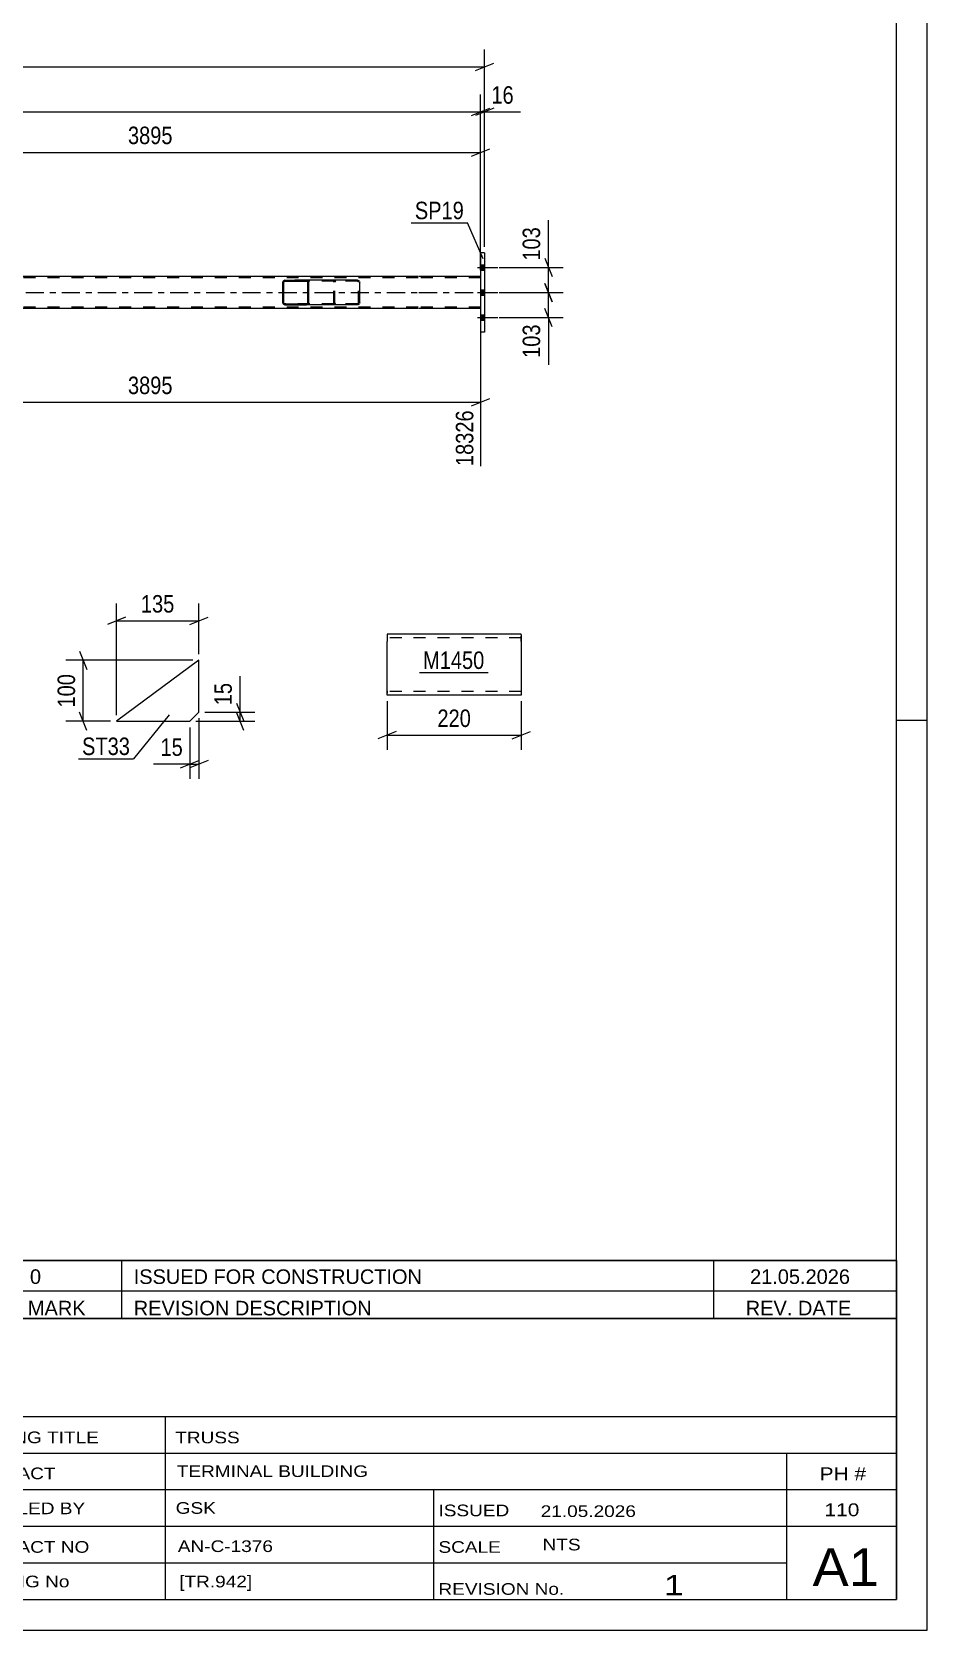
# Model space of a CAD drawing. Header units: millimetres. Extents: x 0 to 841, y 0 to 594.
# Drawn here: x 694.3 to 841, y 0 to 261.8 of the extents above; entities that cross this region are included whole.
import ezdxf

# ---------------------------------------------------------------- set-up
doc = ezdxf.new("R2010")
doc.units = ezdxf.units.MM
doc.linetypes.add('DXK_LINE_DOT2', pattern=[3.9198, 1.9599, -1.9599])
doc.linetypes.add('DXK_LINE_DOT3', pattern=[5.9187, 2.979, -0.9799, 0.9799, -0.9799])
doc.styles.add('Arial Narrow', font='ARIALN.TTF', dxfattribs={"height": 0.2})

# ---------------------------------------------------------------- blocks, each defined once
blk = doc.blocks.new('Unknown-103641004-1133')
at = {"color": 5, "linetype": 'Continuous'}
for p, q in [((841, 0), (841, 594)), ((836, 5), (836, 589)), ((841, 149), (836, 149)), ((5, 5), (836, 5)), ((0, 0), (841, 0))]:
    blk.add_line(p, q, dxfattribs=at)
blk = doc.blocks.new('Part-103641004-2925 - 2810')
at = {"linetype": 'Continuous'}
h = blk.add_hatch(dxfattribs=at)
h.set_pattern_fill('', scale=0.7, style=0, pattern_type=0)
h.set_pattern_definition([(45, (739.6535, 220.922), (-1.57154, 1.57154), [])])
h.paths.add_polyline_path([(739.68, 220.8), (739.65, 220.92), (739.58, 221.03), (739.47, 221.1), (739.34, 221.12), (735.76, 221.12), (735.63, 221.1), (735.52, 221.03), (735.45, 220.92), (735.42, 220.8), (735.42, 217.44), (735.45, 217.32), (735.52, 217.21), (735.63, 217.14), (735.76, 217.12), (739.34, 217.12), (739.47, 217.14), (739.58, 217.21), (739.65, 217.32), (739.68, 217.44)])
h.paths.add_polyline_path([(739.5, 217.38), (739.46, 217.33), (739.4, 217.29), (739.34, 217.28), (735.76, 217.28), (735.7, 217.29), (735.64, 217.33), (735.61, 217.38), (735.59, 217.44), (735.59, 220.8), (735.61, 220.86), (735.64, 220.91), (735.7, 220.95), (735.76, 220.96), (739.34, 220.96), (739.4, 220.95), (739.46, 220.91), (739.5, 220.86), (739.51, 220.8), (739.51, 217.44)])
at = {"color": 2, "linetype": 'Continuous'}
for p, q in [((735.45, 220.92), (735.42, 220.8)), ((735.42, 217.44), (735.42, 220.8)), ((735.59, 220.8), (735.61, 220.86)), ((735.59, 217.44), (735.59, 220.8)), ((735.61, 220.86), (735.64, 220.91)), ((735.76, 221.12), (735.63, 221.1)), ((735.64, 220.91), (735.7, 220.95)), ((735.7, 220.95), (735.76, 220.96)), ((735.76, 221.12), (739.34, 221.12)), ((735.76, 220.96), (739.34, 220.96)), ((747.69, 221.12), (739.34, 221.12)), ((739.47, 221.1), (739.34, 221.12)), ((739.34, 220.96), (739.4, 220.95)), ((739.4, 220.95), (739.46, 220.91)), ((739.46, 220.91), (739.5, 220.86)), ((739.5, 220.86), (739.51, 220.8)), ((739.51, 217.44), (739.51, 220.8)), ((739.68, 220.8), (739.65, 220.92)), ((739.68, 217.44), (739.68, 220.8)), ((747.69, 221.12), (747.82, 221.1)), ((748, 220.92), (748.03, 220.8)), ((748.03, 217.44), (748.03, 220.8)), ((735.42, 217.44), (735.45, 217.32)), ((735.61, 217.38), (735.59, 217.44)), ((735.64, 217.33), (735.61, 217.38)), ((735.7, 217.29), (735.64, 217.33)), ((739.46, 217.33), (739.4, 217.29)), ((739.5, 217.38), (739.46, 217.33)), ((739.51, 217.44), (739.5, 217.38)), ((739.65, 217.32), (739.68, 217.44)), ((748.03, 217.44), (748, 217.32)), ((735.63, 217.14), (735.76, 217.12)), ((735.76, 217.28), (735.7, 217.29)), ((735.76, 217.28), (739.34, 217.28)), ((735.76, 217.12), (739.34, 217.12)), ((739.4, 217.29), (739.34, 217.28)), ((739.34, 217.12), (739.47, 217.14)), ((747.69, 217.12), (739.34, 217.12)), ((747.82, 217.14), (747.69, 217.12))]:
    blk.add_line(p, q, dxfattribs=at)
at = {"color": 7, "linetype": 'DXK_LINE_DOT2'}
for p, q in [((739.34, 221.12), (735.76, 221.12)), ((747.69, 220.96), (735.76, 220.96)), ((743.77, 220.8), (743.8, 220.92)), ((743.77, 217.44), (743.77, 220.8)), ((743.96, 220.86), (743.94, 220.8)), ((743.94, 217.44), (743.94, 220.8)), ((743.99, 220.91), (743.96, 220.86)), ((743.98, 221.1), (744.11, 221.12)), ((743.99, 220.91), (744.01, 220.92)), ((744.01, 220.92), (744.05, 220.95)), ((744.05, 220.95), (744.11, 220.96)), ((747.75, 220.95), (747.69, 220.96)), ((747.81, 220.91), (747.75, 220.95)), ((747.85, 220.86), (747.81, 220.91)), ((747.86, 220.8), (747.85, 220.86)), ((747.86, 217.44), (747.86, 220.8)), ((743.8, 217.32), (743.77, 217.44)), ((743.94, 217.44), (743.96, 217.38)), ((743.96, 217.38), (743.99, 217.33)), ((743.99, 217.33), (744.01, 217.32)), ((744.01, 217.32), (744.05, 217.29)), ((747.75, 217.29), (747.81, 217.33)), ((747.81, 217.33), (747.85, 217.38)), ((747.85, 217.38), (747.86, 217.44)), ((747.69, 217.28), (735.76, 217.28)), ((739.34, 217.12), (735.76, 217.12)), ((744.11, 217.12), (743.98, 217.14)), ((744.05, 217.29), (744.11, 217.28)), ((747.69, 217.28), (747.75, 217.29))]:
    blk.add_line(p, q, dxfattribs=at)
at = {"color": 2, "linetype": 'Continuous'}
for centre, start, end in [((735.75, 220.79), 110.7583, 155.68), ((739.35, 220.79), 24.32, 69.2417), ((747.7, 220.79), 24.32, 69.2417), ((735.75, 217.45), 204.32, 249.2417), ((739.35, 217.45), 290.7583, 335.68), ((747.7, 217.45), 290.7583, 335.68)]:
    blk.add_arc(centre, 0.331, start, end, dxfattribs=at)
at = {"color": 7, "linetype": 'DXK_LINE_DOT2'}
for centre, start, end in [((744.1, 220.79), 110.7583, 155.68), ((744.1, 217.45), 204.32, 249.2417)]:
    blk.add_arc(centre, 0.331, start, end, dxfattribs=at)
blk = doc.blocks.new('Part-103641004-2985 - 2810')
at = {"color": 2, "linetype": 'Continuous'}
for p, q in [((768.49, 225.62), (767.85, 225.62)), ((767.85, 225.62), (767.85, 212.62)), ((768.49, 225.62), (768.49, 212.62)), ((768.49, 212.62), (767.85, 212.62))]:
    blk.add_line(p, q, dxfattribs=at)
blk = doc.blocks.new('Part-103641004-3039 - 2810')
at = {"color": 2, "linetype": 'Continuous'}
for p, q in [((757.63, 221.76), (95.51, 221.76)), ((767.85, 221.76), (757.73, 221.76)), ((757.63, 216.48), (664.78, 216.48)), ((767.85, 216.48), (757.73, 216.48))]:
    blk.add_line(p, q, dxfattribs=at)
at = {"color": 7, "linetype": 'DXK_LINE_DOT2'}
for p, q in [((757.63, 221.52), (95.51, 221.52)), ((767.85, 221.52), (757.73, 221.52)), ((767.85, 221.76), (767.85, 216.48)), ((757.63, 216.72), (95.51, 216.72)), ((767.85, 216.72), (757.73, 216.72))]:
    blk.add_line(p, q, dxfattribs=at)
at = {"color": 7, "linetype": 'DXK_LINE_DOT3'}
for p, q in [((95.51, 219.12), (757.63, 219.12)), ((757.73, 219.12), (767.85, 219.12))]:
    blk.add_line(p, q, dxfattribs=at)
blk = doc.blocks.new('Bolt-103641004-3088 - 2810')
at = {"linetype": 'Continuous'}
for points in [[(768.49, 222.78), (768.49, 223.66), (767.85, 223.66), (767.85, 222.78)], [(768.49, 222.78), (768.49, 223.66), (767.85, 223.66), (767.85, 222.78)], [(768.49, 222.78), (768.49, 223.66), (767.85, 223.66), (767.85, 222.78)], [(768.49, 218.68), (768.49, 219.56), (767.85, 219.56), (767.85, 218.68)], [(768.49, 218.68), (768.49, 219.56), (767.85, 219.56), (767.85, 218.68)], [(768.49, 214.58), (768.49, 215.46), (767.85, 215.46), (767.85, 214.58)], [(768.49, 214.58), (768.49, 215.46), (767.85, 215.46), (767.85, 214.58)], [(768.49, 214.58), (768.49, 215.46), (767.85, 215.46), (767.85, 214.58)]]:
    blk.add_hatch(color=1, dxfattribs=at).paths.add_polyline_path(points)
at = {"color": 1, "linetype": 'Continuous'}
for p, q in [((767.33, 223.22), (770.65, 223.22)), ((767.33, 223.22), (770.65, 223.22)), ((767.33, 223.22), (770.65, 223.22)), ((767.85, 223.66), (768.49, 223.66)), ((767.85, 223.66), (768.49, 223.66)), ((767.85, 223.66), (768.49, 223.66)), ((767.85, 222.78), (768.49, 222.78)), ((767.85, 222.78), (768.49, 222.78)), ((767.85, 222.78), (768.49, 222.78)), ((767.33, 219.12), (770.65, 219.12)), ((767.33, 219.12), (770.65, 219.12)), ((767.85, 219.56), (768.49, 219.56)), ((767.85, 219.56), (768.49, 219.56)), ((767.85, 218.68), (768.49, 218.68)), ((767.85, 218.68), (768.49, 218.68)), ((767.33, 215.02), (770.65, 215.02)), ((767.33, 215.02), (770.65, 215.02)), ((767.33, 215.02), (770.65, 215.02)), ((767.85, 215.46), (768.49, 215.46)), ((767.85, 215.46), (768.49, 215.46)), ((767.85, 215.46), (768.49, 215.46)), ((767.85, 214.58), (768.49, 214.58)), ((767.85, 214.58), (768.49, 214.58)), ((767.85, 214.58), (768.49, 214.58))]:
    blk.add_line(p, q, dxfattribs=at)
blk = doc.blocks.new('Part-103641004-2194 - 2178')
at = {"color": 2, "linetype": 'Continuous'}
for p, q in [((721.68, 158.87), (708.18, 148.87)), ((721.68, 150.37), (721.68, 158.87)), ((720.18, 148.87), (721.68, 150.37)), ((708.18, 148.87), (720.18, 148.87))]:
    blk.add_line(p, q, dxfattribs=at)
blk = doc.blocks.new('Part-103641004-1240 - 1224')
at = {"color": 2, "linetype": 'Continuous'}
for p, q in [((752.51, 163.15), (752.51, 161.95)), ((774.51, 163.15), (752.51, 163.15)), ((774.51, 163.06), (774.51, 163.15)), ((774.51, 163.06), (774.51, 161.95)), ((752.51, 153.89), (752.51, 161.95)), ((774.51, 161.95), (774.51, 153.15)), ((752.51, 153.24), (752.51, 153.89)), ((752.51, 153.15), (752.51, 153.24)), ((774.51, 153.15), (752.51, 153.15))]:
    blk.add_line(p, q, dxfattribs=at)
at = {"color": 7, "linetype": 'DXK_LINE_DOT2'}
for p, q in [((774.51, 162.55), (752.51, 162.55)), ((774.51, 161.95), (774.51, 162.8)), ((752.51, 153.89), (752.51, 153.5)), ((752.51, 153.75), (752.51, 153.8)), ((774.51, 153.75), (752.51, 153.75)), ((774.51, 153.75), (774.51, 153.8))]:
    blk.add_line(p, q, dxfattribs=at)
blk = doc.blocks.new('StraightDimension-103641004-3324 - 2810')
at = {"color": 7, "linetype": 'Continuous'}
for p, q in [((767.85, 226.62), (767.85, 251.55)), ((766.35, 248.1), (769.35, 249.3)), ((85.29, 248.7), (767.85, 248.7))]:
    blk.add_line(p, q, dxfattribs=at)
blk = doc.blocks.new('StraightDimension-103641004-3298 - 2810')
at = {"color": 7, "linetype": 'Continuous'}
for p, q in [((659.58, 230.37), (659.58, 244.93)), ((767.85, 222.76), (767.85, 244.93)), ((661.08, 242.68), (658.08, 241.48)), ((659.58, 242.08), (767.85, 242.08)), ((766.35, 241.48), (769.35, 242.68))]:
    blk.add_line(p, q, dxfattribs=at)
at = {"color": 0}
blk.add_wipeout([(717.97, 242.83), (717.97, 247.03), (709.46, 247.03), (709.46, 242.83)], dxfattribs=at)
at = {"color": 3, "style": 'Arial Narrow'}
blk.add_text('3895', height=2.863, dxfattribs=at).set_placement((710.06, 243.43))
blk = doc.blocks.new('StraightDimension-103641004-3172 - 2810')
at = {"color": 7, "linetype": 'Continuous'}
for p, q in [((767.85, 215.48), (767.85, 190.69)), ((659.58, 207.08), (659.58, 190.69)), ((661.08, 201.73), (658.08, 200.53)), ((766.35, 200.53), (769.35, 201.73)), ((659.58, 201.13), (767.85, 201.13))]:
    blk.add_line(p, q, dxfattribs=at)
at = {"color": 0}
blk.add_wipeout([(717.97, 201.88), (717.97, 206.08), (709.46, 206.08), (709.46, 201.88)], dxfattribs=at)
at = {"color": 0, "linetype": 'Continuous'}
blk.add_wipeout([(767.25, 200.43), (763.05, 200.43), (763.05, 190.09), (767.25, 190.09)], dxfattribs=at)
at = {"color": 3, "style": 'Arial Narrow'}
blk.add_text('3895', height=2.863, dxfattribs=at).set_placement((710.06, 202.48))
at = {"color": 3, "linetype": 'Continuous', "style": 'Arial Narrow'}
blk.add_text('18326', height=2.863, rotation=90.0002, dxfattribs=at).set_placement((766.65, 190.69))
blk = doc.blocks.new('StraightDimension-103641004-3303 - 2810')
at = {"color": 7, "linetype": 'Continuous'}
for p, q in [((766.99, 255.47), (769.99, 256.67)), ((768.49, 226.62), (768.49, 258.92)), ((84.65, 256.07), (768.49, 256.07))]:
    blk.add_line(p, q, dxfattribs=at)
blk = doc.blocks.new('StraightDimension-103641004-3314 - 2810')
at = {"color": 7, "linetype": 'Continuous'}
for p, q in [((767.85, 226.62), (767.85, 251.55)), ((768.49, 226.62), (768.49, 251.55)), ((766.35, 248.1), (769.35, 249.3)), ((769.99, 249.3), (766.99, 248.1)), ((767.85, 248.7), (768.49, 248.7))]:
    blk.add_line(p, q, dxfattribs=at)
at = {"color": 0}
blk.add_wipeout([(773.87, 249.45), (773.87, 253.65), (769.01, 253.65), (769.01, 249.45)], dxfattribs=at)
at = {"color": 7, "linetype": 'Continuous'}
blk.add_line((768.49, 248.7), (774.39, 248.7), dxfattribs=at)
blk.add_line((768.49, 248.7), (774.39, 248.7), dxfattribs=at)
at = {"color": 3, "style": 'Arial Narrow'}
blk.add_text('16', height=2.863, dxfattribs=at).set_placement((769.61, 250.05))
blk = doc.blocks.new('StraightDimension-103641004-15224 - 2810')
at = {"color": 7, "linetype": 'Continuous'}
for p, q in [((778.35, 220.62), (779.55, 217.62)), ((770.89, 219.12), (781.35, 219.12)), ((778.95, 215.02), (778.95, 219.12)), ((770.89, 215.02), (781.35, 215.02)), ((779.55, 213.52), (778.35, 216.52))]:
    blk.add_line(p, q, dxfattribs=at)
at = {"color": 0}
blk.add_wipeout([(778.2, 214.49), (774, 214.49), (774, 207.81), (778.2, 207.81)], dxfattribs=at)
at = {"color": 7, "linetype": 'Continuous'}
blk.add_line((778.95, 215.02), (778.95, 207.29), dxfattribs=at)
blk.add_line((778.95, 215.02), (778.95, 207.29), dxfattribs=at)
at = {"color": 3, "style": 'Arial Narrow'}
blk.add_text('103', height=2.863, rotation=90.0002, dxfattribs=at).set_placement((777.6, 208.41))
blk = doc.blocks.new('StraightDimension-103641004-15226 - 2810')
at = {"color": 7, "linetype": 'Continuous'}
for p, q in [((770.89, 223.22), (781.35, 223.22)), ((778.35, 224.72), (779.55, 221.72)), ((778.95, 219.12), (778.95, 223.22)), ((779.55, 217.62), (778.35, 220.62)), ((770.89, 219.12), (781.35, 219.12))]:
    blk.add_line(p, q, dxfattribs=at)
at = {"color": 0}
blk.add_wipeout([(778.2, 230.43), (774, 230.43), (774, 223.74), (778.2, 223.74)], dxfattribs=at)
at = {"color": 7, "linetype": 'Continuous'}
blk.add_line((778.95, 223.22), (778.95, 230.95), dxfattribs=at)
blk.add_line((778.95, 223.22), (778.95, 230.95), dxfattribs=at)
at = {"color": 3, "style": 'Arial Narrow'}
blk.add_text('103', height=2.863, rotation=90.0002, dxfattribs=at).set_placement((777.6, 224.34))
blk = doc.blocks.new('StraightDimension-103641004-2196 - 2178')
at = {"color": 7, "linetype": 'Continuous'}
for p, q in [((721.68, 149.37), (721.68, 139.46)), ((720.18, 147.87), (720.18, 139.46)), ((718.68, 141.26), (721.68, 142.46)), ((723.18, 142.46), (720.18, 141.26)), ((720.18, 141.86), (721.68, 141.86))]:
    blk.add_line(p, q, dxfattribs=at)
at = {"color": 0}
blk.add_wipeout([(719.65, 142.61), (719.65, 146.81), (714.79, 146.81), (714.79, 142.61)], dxfattribs=at)
at = {"color": 7, "linetype": 'Continuous'}
blk.add_line((720.18, 141.86), (714.27, 141.86), dxfattribs=at)
blk.add_line((720.18, 141.86), (714.27, 141.86), dxfattribs=at)
at = {"color": 3, "style": 'Arial Narrow'}
blk.add_text('15', height=2.863, dxfattribs=at).set_placement((715.39, 143.21))
blk = doc.blocks.new('StraightDimension-103641004-2235 - 2178')
at = {"color": 7, "linetype": 'Continuous'}
for p, q in [((727.83, 151.87), (729.03, 148.87)), ((722.68, 150.37), (730.83, 150.37)), ((729.03, 147.37), (727.83, 150.37)), ((728.43, 148.87), (728.43, 150.37)), ((721.18, 148.87), (730.83, 148.87))]:
    blk.add_line(p, q, dxfattribs=at)
at = {"color": 0}
blk.add_wipeout([(727.68, 155.75), (723.48, 155.75), (723.48, 150.9), (727.68, 150.9)], dxfattribs=at)
at = {"color": 7, "linetype": 'Continuous'}
blk.add_line((728.43, 150.37), (728.43, 156.28), dxfattribs=at)
blk.add_line((728.43, 150.37), (728.43, 156.28), dxfattribs=at)
at = {"color": 3, "style": 'Arial Narrow'}
blk.add_text('15', height=2.863, rotation=90.0002, dxfattribs=at).set_placement((727.08, 151.5))
blk = doc.blocks.new('StraightDimension-103641004-2211 - 2178')
at = {"color": 7, "linetype": 'Continuous'}
for p, q in [((708.18, 149.87), (708.18, 168.19)), ((721.68, 159.87), (721.68, 168.19)), ((709.68, 165.94), (706.68, 164.74)), ((708.18, 165.34), (721.68, 165.34)), ((720.18, 164.74), (723.18, 165.94))]:
    blk.add_line(p, q, dxfattribs=at)
at = {"color": 0}
blk.add_wipeout([(718.27, 166.09), (718.27, 170.29), (711.58, 170.29), (711.58, 166.09)], dxfattribs=at)
at = {"color": 3, "style": 'Arial Narrow'}
blk.add_text('135', height=2.863, dxfattribs=at).set_placement((712.18, 166.69))
blk = doc.blocks.new('StraightDimension-103641004-2223 - 2178')
at = {"color": 7, "linetype": 'Continuous'}
for p, q in [((702.14, 160.37), (703.34, 157.37)), ((720.68, 158.87), (699.89, 158.87)), ((702.74, 148.87), (702.74, 158.87)), ((703.34, 147.37), (702.14, 150.37)), ((707.18, 148.87), (699.89, 148.87))]:
    blk.add_line(p, q, dxfattribs=at)
at = {"color": 0}
blk.add_wipeout([(701.99, 157.21), (697.79, 157.21), (697.79, 150.53), (701.99, 150.53)], dxfattribs=at)
at = {"color": 3, "style": 'Arial Narrow'}
blk.add_text('100', height=2.863, rotation=90.0002, dxfattribs=at).set_placement((701.39, 151.13))
blk = doc.blocks.new('StraightDimension-103641004-1246 - 1224')
at = {"color": 7, "linetype": 'Continuous'}
for p, q in [((752.51, 152.15), (752.51, 144.19)), ((774.51, 152.15), (774.51, 144.19)), ((754.01, 147.19), (751.01, 145.99)), ((773.01, 145.99), (776.01, 147.19)), ((752.51, 146.59), (774.51, 146.59))]:
    blk.add_line(p, q, dxfattribs=at)
at = {"color": 0}
blk.add_wipeout([(766.85, 147.34), (766.85, 151.54), (760.17, 151.54), (760.17, 147.34)], dxfattribs=at)
at = {"color": 3, "style": 'Arial Narrow'}
blk.add_text('220', height=2.863, dxfattribs=at).set_placement((760.77, 147.94))
blk = doc.blocks.new('Unknown-103641004-19720')
at = {"color": 7, "linetype": 'Continuous'}
for p, q in [((676, 51.05), (676, 5)), ((676, 51.05), (836, 51.05)), ((836, 51), (836, 5)), ((676, 35), (836, 35)), ((716.14, 35), (716.14, 5)), ((676, 29), (836, 29)), ((818, 5.05), (818, 29.05)), ((676, 23), (836, 23)), ((760.14, 23), (760.14, 5)), ((676, 17), (836, 17)), ((676, 11), (818, 11)), ((676, 5), (836, 5))]:
    blk.add_line(p, q, dxfattribs=at)
at = {"color": 7, "style": 'Arial Narrow'}
for s, height, width, p in [('DRAWING TITLE', 1.9089, 1.425378, (680.88, 30.61)), ('TRUSS', 1.909, 1.425378, (717.81, 30.59)), ('CONTRACT', 1.909, 1.425378, (680.88, 24.71)), ('TERMINAL BUILDING', 1.9089, 1.425378, (718.06, 25.07)), ('GSK', 1.909, 1.425378, (717.88, 19.04)), ('MODELLED BY', 1.9089, 1.425378, (680.88, 18.98)), ('ISSUED', 1.909, 1.425378, (760.94, 18.64)), ('21.05.2026', 1.909, 1.425378, (777.69, 18.52)), ('CONTRACT NO', 1.9089, 1.425378, (680.88, 12.66)), ('AN-C-1376', 1.909, 1.425378, (718.23, 12.78)), ('SCALE', 1.909, 1.425378, (760.94, 12.65)), ('A1', 6.204, 1.25, (822.24, 7.2)), ('DRAWING No', 1.909, 1.425378, (680.56, 7)), ('[TR.942]', 1.909, 1.425378, (718.46, 6.99)), ('1', 3.34, 1.5, (797.91, 5.68)), ('REVISION No.', 1.9089, 1.425378, (760.94, 5.77))]:
    blk.add_text(s, height=height, dxfattribs=dict(at, width=width)).set_placement(p)
at = {"color": 7, "linetype": 'Continuous', "style": 'Arial Narrow'}
for s, height, width, p in [('PH #', 2.1, 1.42538, (823.4, 24.55)), ('110', 2.1, 1.42538, (824.19, 18.65)), ('NTS', 1.909, 1.425378, (778, 13.05))]:
    blk.add_text(s, height=height, dxfattribs=dict(at, width=width)).set_placement(p)
blk = doc.blocks.new('Unknown-103641004-19723')
at = {"color": 7, "linetype": 'Continuous'}
for p, q in [((676, 60.55), (836, 60.55)), ((836, 60.55), (676, 60.55)), ((676, 60.55), (676, 55.55)), ((685, 60.55), (685, 55.55)), ((709, 60.55), (709, 55.55)), ((806, 60.55), (806, 55.55)), ((836, 60.55), (836, 55.55)), ((676, 55.55), (836, 55.55)), ((676, 55.55), (676, 51.05)), ((676, 55.55), (836, 55.55)), ((685, 55.55), (685, 51.05)), ((709, 55.55), (709, 51.05)), ((806, 55.55), (806, 51.05)), ((836, 55.55), (836, 51.05)), ((836, 51.05), (676, 51.05))]:
    blk.add_line(p, q, dxfattribs=at)
at = {"color": 7, "linetype": 'Continuous', "style": 'Arial Narrow'}
for s, height, width, p in [('1', 2.39, 1.196471, (679.16, 56.7)), ('0', 2.39, 1.196471, (694, 56.7)), ('ISSUED FOR CONSTRUCTION', 2.3861, 1.196471, (711, 56.7)), ('21.05.2026', 2.386, 1.196471, (812, 56.7)), ('No', 2.386, 1.2, (677.54, 51.55)), ('REV MARK', 2.386, 1.2, (686, 51.55)), ('REVISION DESCRIPTION', 2.3861, 1.2, (711, 51.55)), ('REV. DATE', 2.386, 1.2, (811.28, 51.55))]:
    blk.add_text(s, height=height, dxfattribs=dict(at, width=width)).set_placement(p)
blk = doc.blocks.new('Mark-103641004-2981 - 2810')
at = {"color": 0}
blk.add_wipeout([(765.11, 231.13), (765.11, 234.13), (757.07, 234.13), (757.07, 231.13)], dxfattribs=at)
blk.add_wipeout([(765.11, 231.13), (765.11, 234.13), (757.07, 234.13), (757.07, 231.13)], dxfattribs=at)
at = {"color": 30, "linetype": 'Continuous'}
for p in [(756.47, 230.53), (768.26, 224.66)]:
    blk.add_line(p, (765.71, 230.53), dxfattribs=at)
at = {"color": 3, "style": 'Arial Narrow'}
blk.add_text('SP19', height=2.863, dxfattribs=at).set_placement((757.07, 231.13))
blk = doc.blocks.new('Mark-103641004-2190 - 2178')
at = {"color": 0}
blk.add_wipeout([(710.39, 143.35), (710.39, 146.35), (702.54, 146.35), (702.54, 143.35)], dxfattribs=at)
blk.add_wipeout([(710.39, 143.35), (710.39, 146.35), (702.54, 146.35), (702.54, 143.35)], dxfattribs=at)
at = {"color": 30, "linetype": 'Continuous'}
for p in [(716.8, 149.94), (701.94, 142.75)]:
    blk.add_line(p, (710.99, 142.75), dxfattribs=at)
at = {"color": 3, "style": 'Arial Narrow'}
blk.add_text('ST33', height=2.863, dxfattribs=at).set_placement((702.54, 143.35))
blk = doc.blocks.new('Mark-103641004-1237 - 1224')
at = {"color": 0}
blk.add_wipeout([(768.47, 157.45), (768.47, 160.45), (758.42, 160.45), (758.42, 157.45)], dxfattribs=at)
blk.add_wipeout([(768.47, 157.45), (768.47, 160.45), (758.42, 160.45), (758.42, 157.45)], dxfattribs=at)
at = {"color": 30, "linetype": 'Continuous'}
blk.add_line((757.82, 156.85), (769.07, 156.85), dxfattribs=at)
at = {"color": 3, "style": 'Arial Narrow'}
blk.add_text('M1450', height=2.863, dxfattribs=at).set_placement((758.42, 157.45))

msp = doc.modelspace()

# ---------------------------------------------------------------- block references
for name in ['Unknown-103641004-1133', 'Part-103641004-2985 - 2810', 'Bolt-103641004-3088 - 2810', 'Part-103641004-3039 - 2810', 'Part-103641004-2925 - 2810', 'Part-103641004-1240 - 1224', 'Part-103641004-2194 - 2178', 'Unknown-103641004-19723', 'Unknown-103641004-19720']:
    msp.add_blockref(name, (0, 0))

# ---------------------------------------------------------------- next in the draw order: block references
for name in ['StraightDimension-103641004-3324 - 2810', 'StraightDimension-103641004-15224 - 2810', 'StraightDimension-103641004-3172 - 2810', 'Mark-103641004-1237 - 1224', 'StraightDimension-103641004-1246 - 1224', 'StraightDimension-103641004-2196 - 2178']:
    msp.add_blockref(name, (0, 0))

# ---------------------------------------------------------------- next in the draw order: block references
for name in ['StraightDimension-103641004-3298 - 2810', 'StraightDimension-103641004-2235 - 2178']:
    msp.add_blockref(name, (0, 0))

# ---------------------------------------------------------------- next in the draw order: block references
for name in ['StraightDimension-103641004-3303 - 2810', 'StraightDimension-103641004-2211 - 2178']:
    msp.add_blockref(name, (0, 0))

# ---------------------------------------------------------------- next in the draw order: block references
for name in ['StraightDimension-103641004-3314 - 2810', 'StraightDimension-103641004-2223 - 2178']:
    msp.add_blockref(name, (0, 0))

# ---------------------------------------------------------------- next in the draw order: block references
for name in ['Mark-103641004-2981 - 2810', 'StraightDimension-103641004-15226 - 2810', 'Mark-103641004-2190 - 2178']:
    msp.add_blockref(name, (0, 0))

doc.saveas('drawing.dxf')
